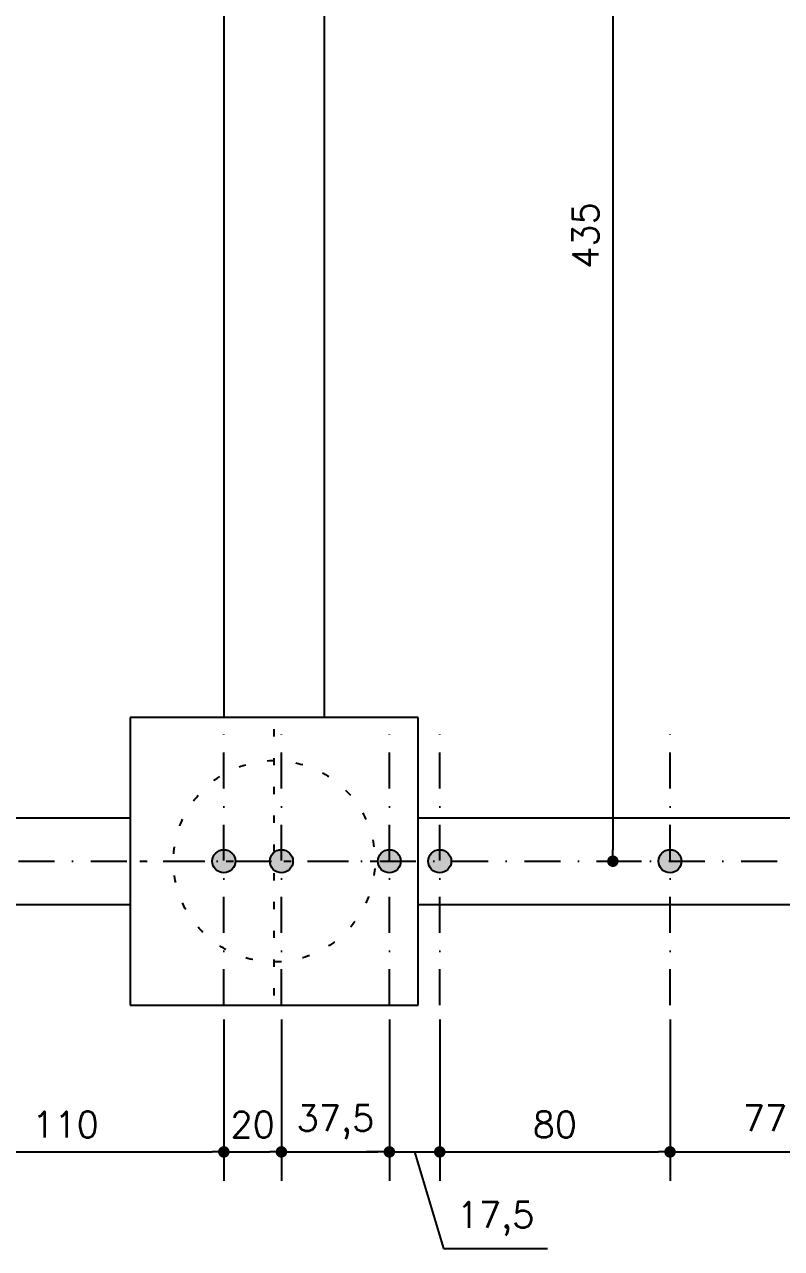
# Model space of a CAD drawing. Extents: x 26375 to 47400, y -1187 to 1911.
# Drawn here: x 28800.6 to 29063.6, y -69 to 356.4 of the extents above; entities that cross this region are included whole.
import ezdxf

# ---------------------------------------------------------------- set-up
doc = ezdxf.new("R2010")
doc.units = 0
doc.header["$LTSCALE"] = 25
doc.linetypes.add('DASHDOT', pattern=[1, 0.5, -0.25, 0, -0.25])
doc.linetypes.add('ESTILO_TQS_0002', pattern=[0.4, 0.1, -0.3])
for name, color, linetype in [('COTA', 1, 'Continuous'), ('EIXO_AUXILIAR', 1, 'DASHDOT'), ('FERRO', 4, 'Continuous'), ('H7', 1, 'Continuous'), ('PROJ', 252, 'Continuous')]:
    doc.layers.add(name, color=color, linetype=linetype)
doc.styles.add('COTA', font='romans.shx')
doc.dimstyles.new('forma', dxfattribs={"dimtxt": 1.8, "dimasz": 0.8, "dimexe": 2, "dimexo": 1, "dimgap": 1, "dimtad": 1, "dimdec": 1, "dimzin": 9, "dimtxsty": 'COTA', "dimblk1": 'DOT', "dimblk2": 'DOT', "dimsah": 1, "dimcen": 0, "dimdle": 1, "dimclrd": 256, "dimclre": 256, "dimclrt": 2, "dimadec": 0, "dimazin": 0, "dimtfac": 1, "dimtdec": 0, "dimtmove": 0, "dimatfit": 3, "dimfxl": 1, "dimtolj": 1, "dimtzin": 0, "dimarcsym": 0})

# ---------------------------------------------------------------- blocks, each defined once
blk = doc.blocks.new('GR-1409')
at = {"layer": 'H7'}
blk.add_hatch(color=256, dxfattribs=at).paths.add_polyline_path([(-4, 0, 1), (4, 0, 1)])
at = {"layer": 'FERRO', "linetype": 'Continuous'}
blk.add_circle((0, 0), 4, dxfattribs=at)
blk = doc.blocks.new('GR-0909')
at = {"layer": 'H7'}
blk.add_hatch(color=256, dxfattribs=at).paths.add_polyline_path([(4, 0, 1), (-4, 0, 1)])
at = {"layer": 'FERRO', "linetype": 'Continuous'}
blk.add_circle((0, 0), 4, dxfattribs=at)
blk = doc.blocks.new('PROJ-FUND')
at = {"layer": 'PROJ'}
for p, q in [((28869.88232900731, 500.5772621536203), (28869.88232900731, 115.5772621536203)), ((28904.88232900731, 115.5772621536203), (28904.88232900731, 485.5772621536203)), ((28837.38232900731, 80.57726215362027), (28579.88232900731, 80.57726215362027)), ((29087.38232900731, 80.57726215362027), (28937.38232900731, 80.57726215362027)), ((28579.88232900731, 50.57726215362027), (28837.38232900731, 50.57726215362027)), ((28937.38232900731, 50.57726215362027), (29087.38232900731, 50.57726215362027))]:
    blk.add_line(p, q, dxfattribs=at)
at = {"layer": 'PROJ', "linetype": 'Continuous'}
for p, q in [((28937.38232900731, 115.5772621536203), (28837.38232900731, 115.5772621536203)), ((28837.38232900731, 115.5772621536203), (28837.38232900731, 15.57726215362027)), ((28937.38232900731, 15.57726215362027), (28937.38232900731, 115.5772621536203)), ((28837.38232900731, 15.57726215362027), (28937.38232900731, 15.57726215362027))]:
    blk.add_line(p, q, dxfattribs=at)
at = {"layer": 'PROJ', "linetype": 'ESTILO_TQS_0002'}
for p, q in [((28887.38232900731, 18.92226215362027), (28887.38232900731, 112.2322621536203)), ((28840.72732900731, 65.57726215362027), (28934.03732900731, 65.57726215362027))]:
    blk.add_line(p, q, dxfattribs=at)
blk.add_ellipse((28887.38232900731, 65.57726215362027), major_axis=(24.74873734152931, 24.74873734152931), ratio=0.9999999999999882, start_param=5.497787143782132, end_param=11.78097245096172, dxfattribs=at)
blk = doc.blocks.new('_Dot')
at = {"color": 0, "linetype": 'ByBlock', "lineweight": -2}
blk.add_line((-0.5, 0), (-1, 0), dxfattribs=at)
at = {"color": 0, "linetype": 'ByBlock', "const_width": 0.5}
blk.add_lwpolyline([(-0.25, 0, 1), (0.25, 0, 1)], format="xyb", close=True, dxfattribs=at)
blk = doc.blocks.new('*D956')
at = {"layer": 'COTA', "lineweight": -2, "transparency": 16777216}
for p, q in [((28759.88232899993, 10.57721360319002), (28759.88232899993, -45.46149916149034)), ((28869.88232899823, 10.57726215362027), (28869.88232899823, -45.46149916149034)), ((28763.88232899993, -35.46149916149034), (28865.88232899823, -35.46149916149034))]:
    blk.add_line(p, q, dxfattribs=at)
at = {"layer": 'Defpoints', "color": 0, "transparency": 16777216}
for p in [(28759.88232899993, 15.57721360319002), (28869.88232899823, 15.57726215362027), (28869.88232899823, -35.46149916149034)]:
    blk.add_point(p, dxfattribs=at)
at = {"layer": 'COTA', "lineweight": -2, "transparency": 16777216, "xscale": 4, "yscale": 4, "zscale": 4, "rotation": 180}
blk.add_blockref('_Dot', (28759.88232899993, -35.46149916149034), dxfattribs=at)
at = {"layer": 'COTA', "lineweight": -2, "transparency": 16777216, "xscale": 4, "yscale": 4, "zscale": 4}
blk.add_blockref('_Dot', (28869.88232899823, -35.46149916149034), dxfattribs=at)
at = {"layer": 'COTA', "color": 2, "transparency": 16777216, "insert": (28814.88232899908, -25.96149916149034), "char_height": 9, "attachment_point": 5, "style": 'COTA'}
blk.add_mtext('\\A1;110 ', dxfattribs=at)
blk = doc.blocks.new('*D957')
at = {"layer": 'COTA', "lineweight": -2, "transparency": 16777216}
for p, q in [((28869.88232899823, 10.57726215362027), (28869.88232899823, -45.46149916149034)), ((28889.88232899823, 10.57721360098904), (28889.88232899823, -45.46149916149034)), ((28873.88232899823, -35.46149916149034), (28885.88232899823, -35.46149916149034))]:
    blk.add_line(p, q, dxfattribs=at)
at = {"layer": 'Defpoints', "color": 0, "transparency": 16777216}
for p in [(28869.88232899823, 15.57726215362027), (28889.88232899823, 15.57721360098904), (28889.88232899823, -35.46149916149034)]:
    blk.add_point(p, dxfattribs=at)
at = {"layer": 'COTA', "lineweight": -2, "transparency": 16777216, "xscale": 4, "yscale": 4, "zscale": 4, "rotation": 180}
blk.add_blockref('_Dot', (28869.88232899823, -35.46149916149034), dxfattribs=at)
at = {"layer": 'COTA', "lineweight": -2, "transparency": 16777216, "xscale": 4, "yscale": 4, "zscale": 4}
blk.add_blockref('_Dot', (28889.88232899823, -35.46149916149034), dxfattribs=at)
at = {"layer": 'COTA', "color": 2, "transparency": 16777216, "insert": (28879.88232899823, -25.96149916149034), "char_height": 9, "attachment_point": 5, "style": 'COTA'}
blk.add_mtext('\\A1;20 ', dxfattribs=at)
blk = doc.blocks.new('*D958')
at = {"layer": 'COTA', "lineweight": -2, "transparency": 16777216}
for p, q in [((28889.88232899823, 10.57721360098904), (28889.88232899823, -45.46149916149034)), ((28927.38232899796, 10.57721360634051), (28927.38232899796, -45.46149916149034)), ((28893.88232899823, -35.46149916149034), (28923.38232899796, -35.46149916149034))]:
    blk.add_line(p, q, dxfattribs=at)
at = {"layer": 'Defpoints', "color": 0, "transparency": 16777216}
for p in [(28889.88232899823, 15.57721360098904), (28927.38232899796, 15.57721360634051), (28927.38232899796, -35.46149916149034)]:
    blk.add_point(p, dxfattribs=at)
at = {"layer": 'COTA', "lineweight": -2, "transparency": 16777216, "xscale": 4, "yscale": 4, "zscale": 4, "rotation": 180}
blk.add_blockref('_Dot', (28889.88232899823, -35.46149916149034), dxfattribs=at)
at = {"layer": 'COTA', "lineweight": -2, "transparency": 16777216, "xscale": 4, "yscale": 4, "zscale": 4}
blk.add_blockref('_Dot', (28927.38232899796, -35.46149916149034), dxfattribs=at)
at = {"layer": 'COTA', "color": 2, "transparency": 16777216, "insert": (28908.63232899809, -25.10435630434748), "char_height": 9, "attachment_point": 5, "style": 'COTA'}
blk.add_mtext('\\A1;37,5 ', dxfattribs=at)
blk = doc.blocks.new('*D959')
at = {"layer": 'COTA', "lineweight": -2, "transparency": 16777216}
for p, q in [((28927.38232899796, 10.57721360634051), (28927.38232899796, -45.46149916149034)), ((28944.88232899796, 10.57721360634051), (28944.88232899796, -45.46149916149034)), ((28923.38232899796, -35.46149916149034), (28919.38232899796, -35.46149916149034)), ((28927.38232899796, -35.46149916149034), (28944.88232899796, -35.46149916149034)), ((28927.38232899796, -35.46149916149034), (28944.88232899796, -35.46149916149034)), ((28936.13232899796, -35.46149916149034), (28946.20375756939, -69.0329277329189)), ((28948.88232899796, -35.46149916149034), (28952.88232899796, -35.46149916149034)), ((28946.20375756939, -69.0329277329189), (28982.34661471225, -69.0329277329189))]:
    blk.add_line(p, q, dxfattribs=at)
at = {"layer": 'Defpoints', "color": 0, "transparency": 16777216}
for p in [(28927.38232899796, 15.57721360634051), (28944.88232899796, 15.57721360634051), (28944.88232899796, -35.46149916149034)]:
    blk.add_point(p, dxfattribs=at)
at = {"layer": 'COTA', "lineweight": -2, "transparency": 16777216, "xscale": 4, "yscale": 4, "zscale": 4}
blk.add_blockref('_Dot', (28927.38232899796, -35.46149916149034), dxfattribs=at)
at = {"layer": 'COTA', "lineweight": -2, "transparency": 16777216, "xscale": 4, "yscale": 4, "zscale": 4, "rotation": 180}
blk.add_blockref('_Dot', (28944.88232899796, -35.46149916149034), dxfattribs=at)
at = {"layer": 'COTA', "color": 2, "transparency": 16777216, "insert": (28964.27518614081, -58.67578487577605), "char_height": 9, "attachment_point": 5, "style": 'COTA'}
blk.add_mtext('\\A1;17,5 ', dxfattribs=at)
blk = doc.blocks.new('*D960')
at = {"layer": 'COTA', "lineweight": -2, "transparency": 16777216}
for p, q in [((28944.88232899796, 10.57721360634051), (28944.88232899796, -45.46149916149034)), ((29024.88232900009, 10.57721360378301), (29024.88232900009, -45.46149916149034)), ((28948.88232899796, -35.46149916149034), (29020.88232900009, -35.46149916149034))]:
    blk.add_line(p, q, dxfattribs=at)
at = {"layer": 'Defpoints', "color": 0, "transparency": 16777216}
for p in [(28944.88232899796, 15.57721360634051), (29024.88232900009, 15.57721360378301), (29024.88232900009, -35.46149916149034)]:
    blk.add_point(p, dxfattribs=at)
at = {"layer": 'COTA', "lineweight": -2, "transparency": 16777216, "xscale": 4, "yscale": 4, "zscale": 4, "rotation": 180}
blk.add_blockref('_Dot', (28944.88232899796, -35.46149916149034), dxfattribs=at)
at = {"layer": 'COTA', "lineweight": -2, "transparency": 16777216, "xscale": 4, "yscale": 4, "zscale": 4}
blk.add_blockref('_Dot', (29024.88232900009, -35.46149916149034), dxfattribs=at)
at = {"layer": 'COTA', "color": 2, "transparency": 16777216, "insert": (28984.88232899903, -25.96149916149034), "char_height": 9, "attachment_point": 5, "style": 'COTA'}
blk.add_mtext('\\A1;80 ', dxfattribs=at)
blk = doc.blocks.new('*D961')
at = {"layer": 'COTA', "lineweight": -2, "transparency": 16777216}
for p, q in [((29024.88232900009, 10.57721360378301), (29024.88232900009, -45.46149916149034)), ((29102.3823290075, 10.57726215362027), (29102.3823290075, -45.46149916149034)), ((29028.88232900009, -35.46149916149034), (29098.3823290075, -35.46149916149034))]:
    blk.add_line(p, q, dxfattribs=at)
at = {"layer": 'Defpoints', "color": 0, "transparency": 16777216}
for p in [(29024.88232900009, 15.57721360378301), (29102.3823290075, 15.57726215362027), (29102.3823290075, -35.46149916149034)]:
    blk.add_point(p, dxfattribs=at)
at = {"layer": 'COTA', "lineweight": -2, "transparency": 16777216, "xscale": 4, "yscale": 4, "zscale": 4, "rotation": 180}
blk.add_blockref('_Dot', (29024.88232900009, -35.46149916149034), dxfattribs=at)
at = {"layer": 'COTA', "lineweight": -2, "transparency": 16777216, "xscale": 4, "yscale": 4, "zscale": 4}
blk.add_blockref('_Dot', (29102.3823290075, -35.46149916149034), dxfattribs=at)
at = {"layer": 'COTA', "color": 2, "transparency": 16777216, "insert": (29063.6323290038, -25.10435630434748), "char_height": 9, "attachment_point": 5, "style": 'COTA'}
blk.add_mtext('\\A1;77,5 ', dxfattribs=at)
blk = doc.blocks.new('*D1044')
at = {"layer": 'COTA', "lineweight": -2, "transparency": 16777216}
for p, q in [((28998.04708643028, 500.5772739521733), (29015.02563300516, 500.5772739521733)), ((29005.02563300516, 496.5772739521733), (29005.02563300516, 69.57738690167506)), ((29003.04101008437, 65.57738690167506), (29015.02563300516, 65.57738690167506))]:
    blk.add_line(p, q, dxfattribs=at)
at = {"layer": 'Defpoints', "color": 0, "transparency": 16777216}
for p in [(28993.04708643028, 500.5772739521733), (28998.04101008437, 65.57738690167506), (29005.02563300516, 65.57738690167506)]:
    blk.add_point(p, dxfattribs=at)
at = {"layer": 'COTA', "lineweight": -2, "transparency": 16777216, "xscale": 4, "yscale": 4, "zscale": 4}
for p, rotation in [((29005.02563300516, 500.5772739521733), 90), ((29005.02563300516, 65.57738690167506), 270)]:
    blk.add_blockref('_Dot', p, dxfattribs=dict(at, rotation=rotation))
at = {"layer": 'COTA', "color": 2, "transparency": 16777216, "insert": (28995.52563300516, 283.0773304269159), "char_height": 9, "attachment_point": 5, "rotation": 90, "style": 'COTA'}
blk.add_mtext('\\A1;435 ', dxfattribs=at)

msp = doc.modelspace()

# ---------------------------------------------------------------- linework, layer by layer
at = {"layer": 'EIXO_AUXILIAR', "color": 2}
for p, q in [((28869.88232899823, 15.57721360285169), (28869.88232899823, 115.5772136028517)), ((28889.88232899823, 15.57721360098904), (28889.88232899823, 115.577213600989)), ((28927.38232899796, 15.57721360634051), (28927.38232899796, 115.5772136063405)), ((28944.88232899796, 15.57721360634051), (28944.88232899796, 115.5772136063405)), ((29024.88232900009, 15.57721360378301), (29024.88232900009, 115.577213603783)), ((27869.88232900732, 65.57749043610401), (30357.38232900031, 65.57726215093771))]:
    msp.add_line(p, q, dxfattribs=at)

# ---------------------------------------------------------------- block references
for name, p in [('GR-1409', (28869.88232899823, 65.57726214803279)), ('GR-1409', (28889.88232899823, 65.57726214617014)), ('GR-0909', (28927.38232899796, 65.57726215152161)), ('GR-1409', (28944.88232899796, 65.57726215152161)), ('GR-1409', (29024.88232900009, 65.57726214896411))]:
    msp.add_blockref(name, p)
at = {"layer": 'COTA'}
msp.add_blockref('PROJ-FUND', (0, 0), dxfattribs=at)

# ---------------------------------------------------------------- dimensions: what is measured, and where the dimension line sits
dim = msp.add_linear_dim(base=(29005.02563300516, 65.57738690167506), p1=(28993.04708643027, 500.5772739521731), p2=(28998.04101008435, 65.57738690167503), angle=90, dimstyle='forma', override={"dimscale": 5, "dimpost": ' ', "dimtmove": 1}, dxfattribs=at)
dim.commit()
dim.dimension.update_dxf_attribs({"geometry": '*D1044', "text_midpoint": (28995.52563300516, 283.0773304269159)})
for base, p1, p2, picture, middle in [((28869.88232899823, -35.46149916149034), (28759.88232899993, 15.57721360319002), (28869.88232899823, 15.57726215362027), '*D956', (28814.88232899908, -25.96149916149034)), ((28927.38232899796, -35.46149916149034), (28889.88232899823, 15.57721360098904), (28927.38232899796, 15.57721360634051), '*D958', (28908.63232899809, -25.10435630434748)), ((28944.88232899796, -35.46149916149034), (28927.38232899796, 15.57721360634051), (28944.88232899796, 15.57721360634051), '*D959', (28951.20375756939, -58.67578487577605)), ((29024.88232900009, -35.46149916149034), (28944.88232899796, 15.57721360634051), (29024.88232900009, 15.57721360378301), '*D960', (28984.88232899903, -25.96149916149034)), ((29102.3823290075, -35.46149916149034), (29024.88232900009, 15.57721360378301), (29102.3823290075, 15.57726215362027), '*D961', (29063.6323290038, -25.10435630434748))]:
    dim = msp.add_linear_dim(base=base, p1=p1, p2=p2, dimstyle='forma', override={"dimscale": 5, "dimpost": ' ', "dimtmove": 1}, dxfattribs=at)
    dim.commit()
    dim.dimension.update_dxf_attribs({"geometry": picture, "text_midpoint": middle})
dim = msp.add_linear_dim(base=(28889.88232899823, -35.46149916149034), p1=(28869.88232899823, 15.57726215362027), p2=(28889.88232899823, 15.57721360098904), dimstyle='forma', override={"dimscale": 5, "dimpost": ' ', "dimtmove": 1}, dxfattribs=at)
dim.commit()
dim.dimension.update_dxf_attribs({"geometry": '*D957', "text_midpoint": (28879.88232899823, -35.46149916149034), "dimtype": 160})

doc.saveas('drawing.dxf')
